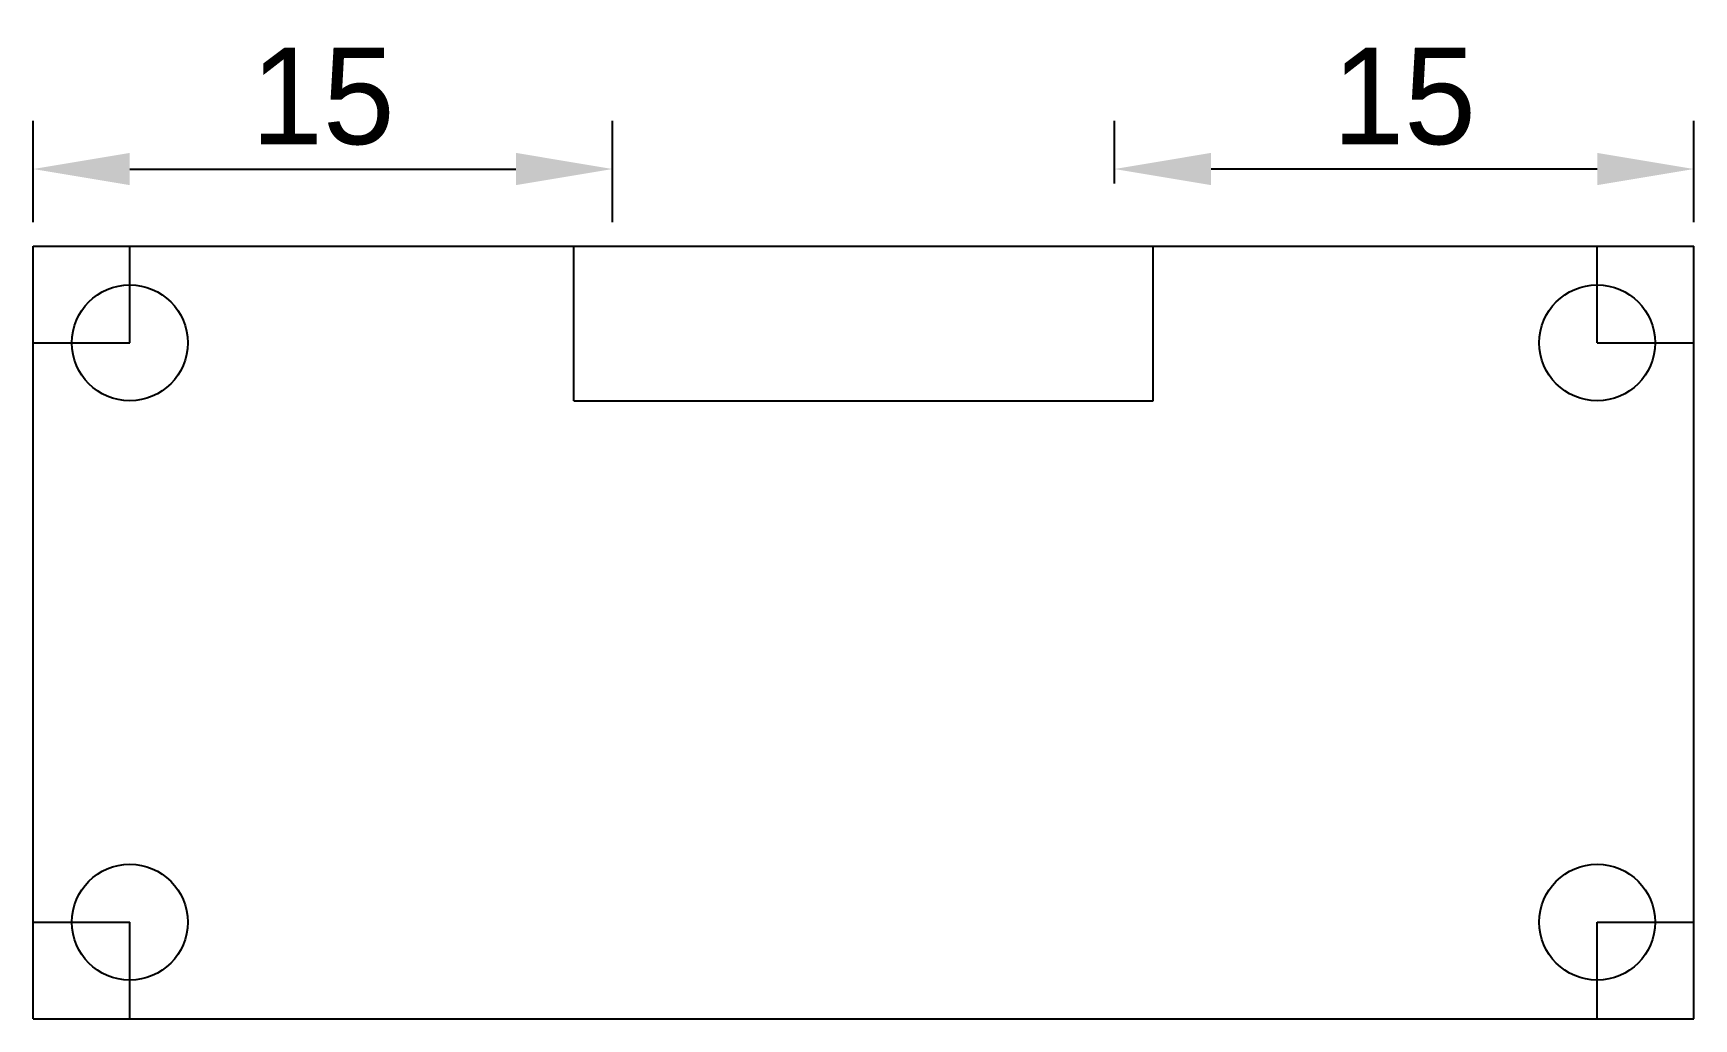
# Model space of a CAD drawing. Header units: millimetres. Extents: x 40 to 83, y 30 to 55.5.
import ezdxf

# ---------------------------------------------------------------- set-up
doc = ezdxf.new("R2010")
doc.units = ezdxf.units.MM
doc.layers.get('0').update_dxf_attribs({"color": 18, "lineweight": 25, "true_color": 0x000000})
doc.dimstyles.new('QCADDimStyle', dxfattribs={"dimtxt": 2.5, "dimasz": 2.5, "dimexe": 1.25, "dimexo": 0.625, "dimtad": 1, "dimtoh": 1, "dimdec": 4, "dimzin": 0, "dimdsep": 46, "dimtxsty": 'Standard', "dimcen": 0.09, "dimadec": 0, "dimazin": 0, "dimtfac": 1, "dimtdec": 4, "dimtofl": 0, "dimtmove": 0, "dimatfit": 3, "dimfxl": 1, "dimtolj": 1, "dimtzin": 0, "dimarcsym": 0})

# ---------------------------------------------------------------- blocks, each defined once
blk = doc.blocks.new('*D1')
at = {"color": 0, "lineweight": -2}
for p, q in [((40, 50.625), (40, 53.25)), ((55, 50.625), (55, 53.25)), ((42.5, 52), (52.5, 52))]:
    blk.add_line(p, q, dxfattribs=at)
at = {"color": 0}
for points in [[(42.5, 52.417), (42.5, 51.583), (40, 52)], [(52.5, 51.583), (52.5, 52.417), (55, 52)]]:
    blk.add_solid(points, dxfattribs=at)
at = {"layer": 'Defpoints', "color": 0}
for p in [(55, 52), (40, 50), (55, 50)]:
    blk.add_point(p, dxfattribs=at)
at = {"color": 0, "insert": (47.5, 53.875), "char_height": 2.5, "attachment_point": 5}
blk.add_mtext('\\A1;15', dxfattribs=at)
blk = doc.blocks.new('*D2')
at = {"color": 0, "lineweight": -2}
for p, q in [((68, 51.625), (68, 53.25)), ((83, 50.625), (83, 53.25)), ((80.5, 52), (70.5, 52))]:
    blk.add_line(p, q, dxfattribs=at)
at = {"color": 0}
for points in [[(70.5, 52.417), (70.5, 51.583), (68, 52)], [(80.5, 51.583), (80.5, 52.417), (83, 52)]]:
    blk.add_solid(points, dxfattribs=at)
at = {"layer": 'Defpoints', "color": 0}
for p in [(68, 52), (68, 51), (83, 50)]:
    blk.add_point(p, dxfattribs=at)
at = {"color": 0, "insert": (75.5, 53.875), "char_height": 2.5, "attachment_point": 5}
blk.add_mtext('\\A1;15', dxfattribs=at)

msp = doc.modelspace()

# ---------------------------------------------------------------- linework, layer by layer
for p, q in [((40, 50), (83, 50)), ((40, 30), (40, 50)), ((40, 50), (42.5, 50)), ((40, 47.5), (40, 50)), ((42.5, 47.5), (42.5, 50)), ((54, 46), (54, 50)), ((61.5, 50), (75.5, 50)), ((69, 46), (69, 50)), ((80.5, 50), (83, 50)), ((80.5, 47.5), (80.5, 50)), ((83, 30), (83, 50)), ((83, 47.5), (83, 50)), ((40, 47.5), (42.5, 47.5)), ((80.5, 47.5), (83, 47.5)), ((54, 46), (69, 46)), ((40, 32.5), (42.5, 32.5)), ((40, 30), (40, 32.5)), ((42.5, 30), (42.5, 32.5)), ((80.5, 32.5), (83, 32.5)), ((80.5, 30), (80.5, 32.5)), ((83, 30), (83, 32.5)), ((40, 30), (83, 30)), ((40, 30), (42.5, 30)), ((80.5, 30), (83, 30))]:
    msp.add_line(p, q)
for centre in [(42.5, 47.5), (80.5, 47.5), (42.5, 32.5), (80.5, 32.5)]:
    msp.add_circle(centre, 1.5)

# ---------------------------------------------------------------- dimensions: what is measured, and where the dimension line sits
for base, p1, p2, picture, middle in [((55, 52), (40, 50), (55, 50), '*D1', (47.5, 53.875)), ((68, 52), (83, 50), (68, 51), '*D2', (75.5, 53.875))]:
    dim = msp.add_linear_dim(base=base, p1=p1, p2=p2, dimstyle='QCADDimStyle', override={"dimtxt": 2.5, "dimasz": 2.5, "dimexe": 1.25, "dimexo": 0.625, "dimgap": 0.625, "dimzin": 8, "dimclrd": 0, "dimclre": 0, "dimclrt": 0, "dimazin": 2, "dimtmove": 2})
    dim.commit()
    dim.dimension.update_dxf_attribs({"geometry": picture, "text_midpoint": middle})

doc.saveas('drawing.dxf')
